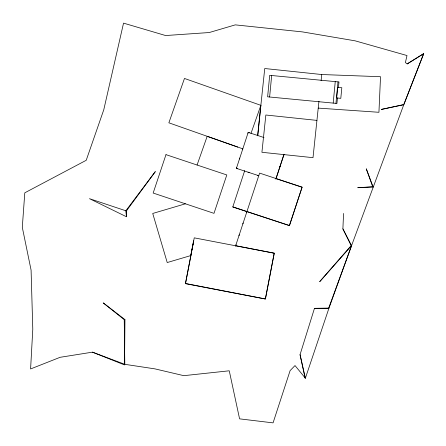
<?xml version="1.0" encoding="UTF-8"?>
<svg xmlns="http://www.w3.org/2000/svg" width="446" height="446" viewBox="0 0 446 446"><rect width="100%" height="100%" fill="white"/><g stroke="black" fill="none" stroke-linecap="round" stroke-linejoin="round"><path stroke-width="0.67" d="M407.209 63.906L423.7 53.643L407.209 63.906L405.397 62.579L406.997 55.538L355.167 40.842L302.488 31.906L235.287 24.87L209.235 32.536L165.611 35.541L123.542 23.131L103.784 109.738L86.217 160.292L24.798 192.811L22.3 227.315L31.086 270.12L32.787 329.237L30.596 368.948L60.11 357.302L92.45 352.156L124.546 364.934L124.947 319.615L103.249 302.901L124.228 319.665L124.947 319.615M403.691 104.593L381.352 109.421L403.769 104.721L423.7 53.643L403.769 104.721L351.548 245.657L351.158 245.595L342.89 228.859L343.565 213.444M269.618 97.005L271.675 75.513M333.19 103.098L335.253 81.601M335.95 103.366L338.012 81.869M337.46 97.908L336.925 103.455L267.628 96.815L269.691 75.324L338.988 81.964L338.453 87.511M257.716 135.762L260.865 105.328M257.665 135.729L264.74 68.528L321.761 74.532L380.527 76.712L378.933 112.292L318.227 108.105M318.951 101.225L313.008 157.667L261.919 152.292L265.844 115.012L316.933 120.392M321.109 80.698L321.761 74.532M193.603 240.768L190.771 255.586L167.222 262.543L152.727 213.461L185.408 203.805M185.458 283.656L194.25 237.846L274.229 253.194L265.442 299.004L185.458 283.656L191.334 253.406M191.97 250.122L192.237 248.756M192.895 245.356L193.163 243.995M193.324 243.154L193.592 241.788M305.086 378.08L300.052 354.654L314.475 308.331L328.68 308.086L328.886 308.381L305.371 378.197L295.012 365.558L290.112 370.62L273.069 422.869L239.58 418.855L229.255 370.793L183.813 375.671L154.974 368.881L124.808 364.321L92.45 352.156M244.731 170.556L232.779 206.989L289.487 225.598L302.093 187.192L259.622 173.104L235.494 246.231M275.845 179.13L284.002 154.271M247.909 133.282L248.21 132.378L263.993 137.558M236.698 167.451L236.402 168.354L237.54 168.733M239.491 158.988L239.786 158.085M242.512 149.739L242.808 148.83M289.376 225.559L302.098 187.192L275.717 178.534M246.554 212.508L246.855 211.605M238.956 235.672L239.257 234.769M242.819 223.892L243.12 222.989M235.75 245.718L236.051 244.815M279.837 167.072L280.138 166.168M283.667 155.515L283.968 154.611L276.007 178.629L276.308 177.725M197.076 165.026L207.184 136.314L237.757 147.08M250.986 133.387L260.865 105.334L184.477 78.451L168.867 122.812L242.635 148.78M328.68 308.086L351.548 245.657L342.89 228.859M126.369 210.952L155.336 171.587L125.822 210.796L126.463 216.75L89.44 198.66L126.369 210.952L126.463 216.75M351.158 245.595L319.682 281.694L351.548 245.657L328.886 308.381L314.475 308.331M372.722 186.757L357.742 187.705L373.124 186.974L366.283 168.817L372.722 186.757L373.124 186.974M236.012 245.774L274.229 253.194L265.337 298.982L185.497 283.478M258.758 175.696L236.402 168.359L248.21 132.378L249.347 132.752M232.823 206.855L289.487 225.598M248.037 172.178L249.18 172.552M257.598 175.384L258.741 175.763M300.052 354.654L305.371 378.197M124.228 319.665L124.808 364.321M337.694 87.332L336.68 97.936L340.8 98.332L341.82 87.728L337.694 87.332M165.979 154.645L153.162 193.046L213.985 213.344L226.802 174.949L165.979 154.645"/></g></svg>
